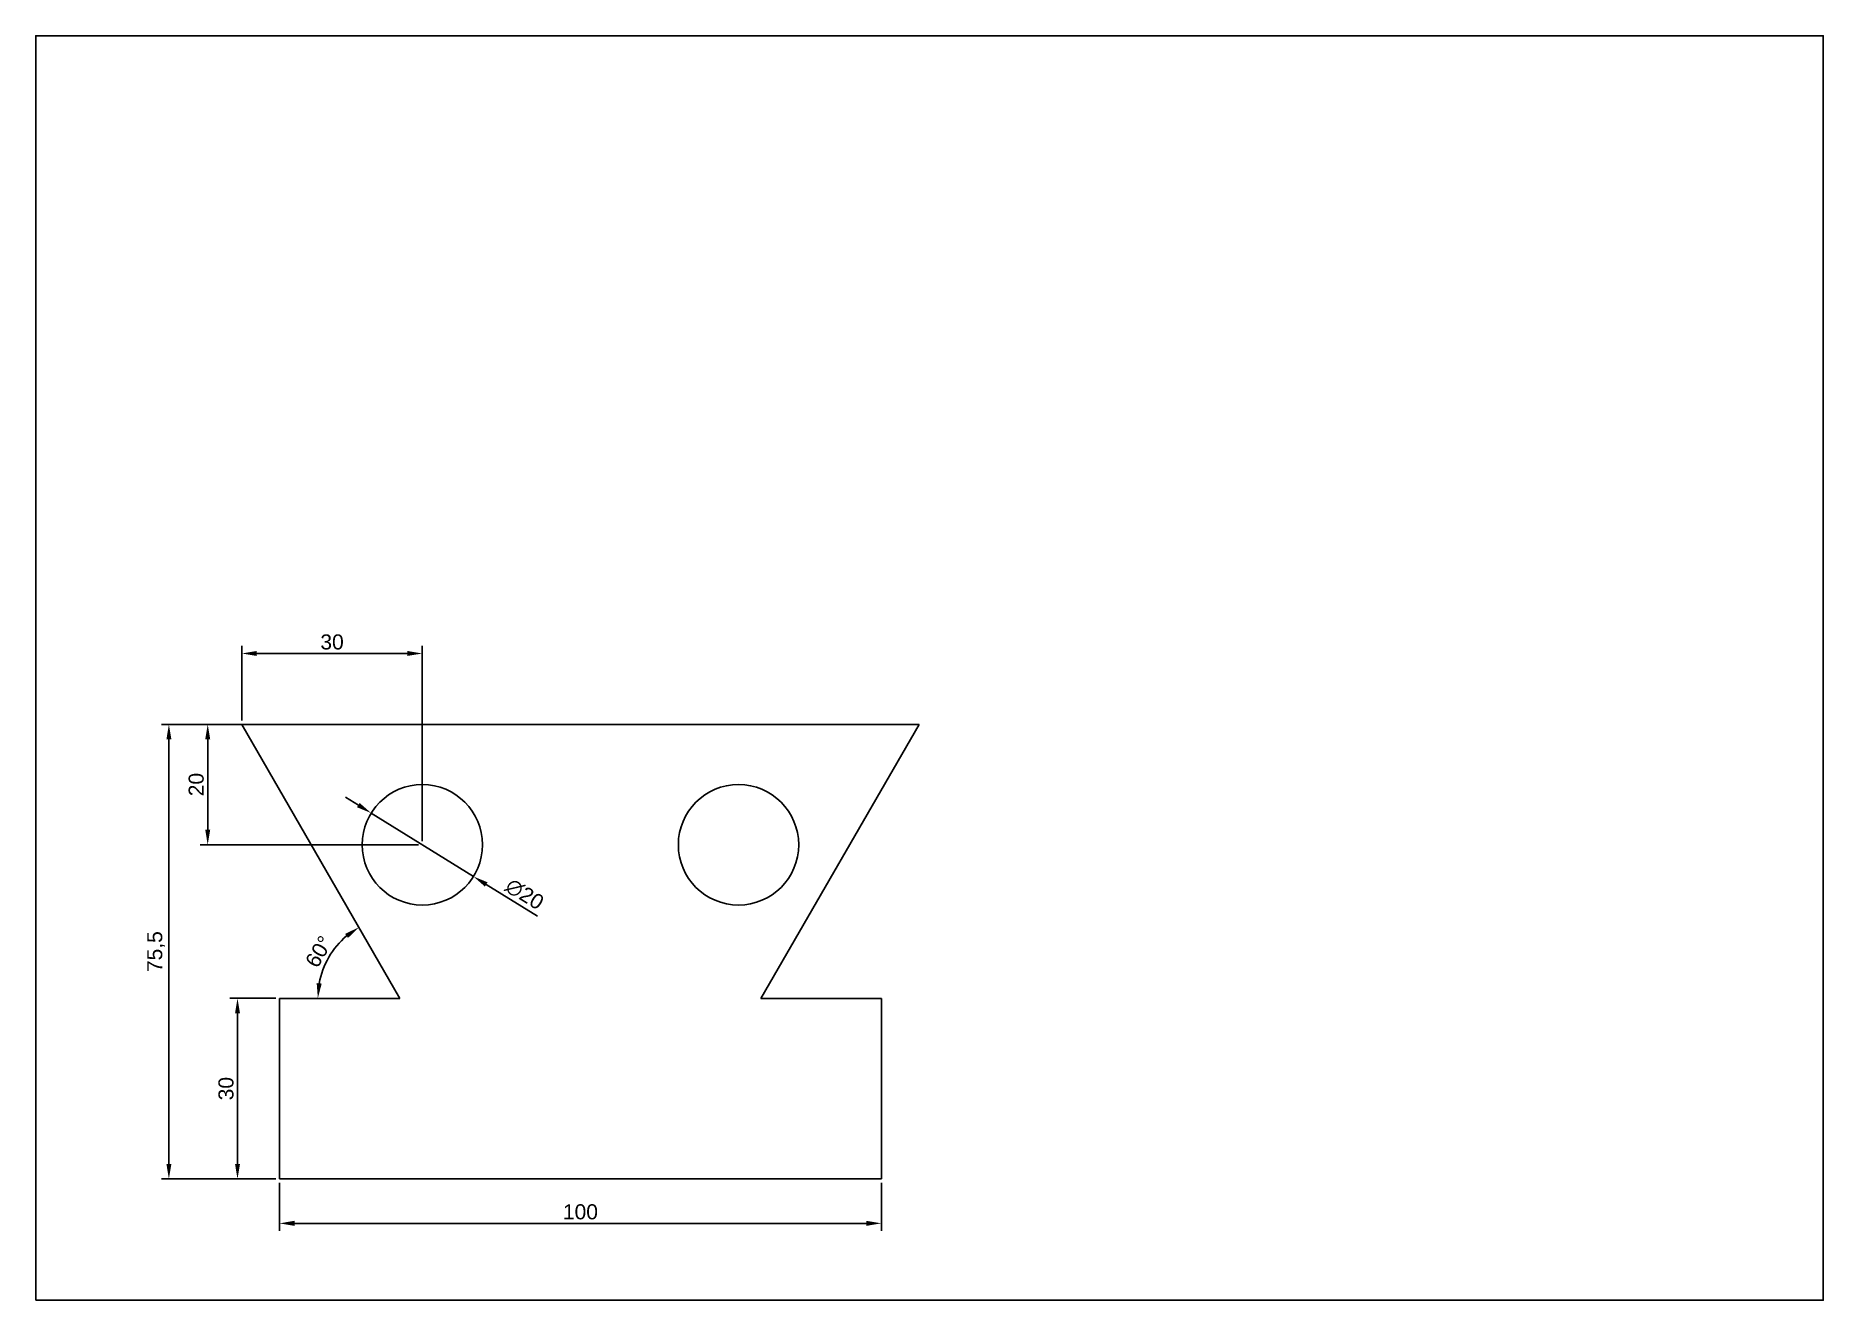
# Model space of a CAD drawing. Header units: millimetres. Extents: x 0 to 297, y 0 to 210.
import ezdxf

# ---------------------------------------------------------------- set-up
doc = ezdxf.new("R2010")
doc.units = ezdxf.units.MM
doc.styles.get("Standard").update_dxf_attribs({"font": 'arial.ttf'})
doc.dimstyles.new('ISO-25', dxfattribs={"dimtxt": 2.5, "dimasz": 2.5, "dimexe": 1.25, "dimexo": 0.625, "dimtad": 1, "dimtxsty": 'Standard', "dimcen": 2.5, "dimadec": 0, "dimazin": 0, "dimtfac": 1, "dimtmove": 0, "dimatfit": 3, "dimfxl": 1, "dimarcsym": 0})

# ---------------------------------------------------------------- blocks, each defined once
blk = doc.blocks.new('*D3')
at = {"color": 0, "lineweight": -2, "transparency": 16777216}
blk.add_arc((60.5, 50.14), 13.63, 130.5252, 169.4748, dxfattribs=at)
at = {"color": 0, "transparency": 16777216}
for points in [[(51.4, 60.84), (51.88, 60.16), (53.68, 61.94)], [(47.51, 52.59), (46.68, 52.67), (46.87, 50.14)]]:
    blk.add_solid(points, dxfattribs=at)
at = {"layer": 'Defpoints', "color": 0, "transparency": 16777216}
for p in [(34.23, 95.64), (50.06, 58.9), (40.5, 50.14), (60.5, 50.14), (60.5, 50.14)]:
    blk.add_point(p, dxfattribs=at)
at = {"color": 0, "transparency": 16777216, "insert": (47.05, 57.9), "char_height": 2.5, "attachment_point": 5, "rotation": 60}
blk.add_mtext('60°', dxfattribs=at)
blk = doc.blocks.new('*D4')
at = {"color": 0, "lineweight": -2, "transparency": 16777216}
for p, q in [((39.87, 50.14), (32.27, 50.14)), ((33.52, 47.64), (33.52, 22.64)), ((39.87, 20.14), (32.27, 20.14))]:
    blk.add_line(p, q, dxfattribs=at)
at = {"color": 0, "transparency": 16777216}
for points in [[(33.11, 47.64), (33.94, 47.64), (33.52, 50.14)], [(33.11, 22.64), (33.94, 22.64), (33.52, 20.14)]]:
    blk.add_solid(points, dxfattribs=at)
at = {"layer": 'Defpoints', "color": 0, "transparency": 16777216}
for p in [(40.5, 50.14), (33.52, 20.14), (40.5, 20.14)]:
    blk.add_point(p, dxfattribs=at)
at = {"color": 0, "transparency": 16777216, "insert": (31.62, 35.14), "char_height": 2.5, "attachment_point": 5, "rotation": 90}
blk.add_mtext('30', dxfattribs=at)
blk = doc.blocks.new('*D5')
at = {"color": 0, "lineweight": -2, "transparency": 16777216}
for p, q in [((33.6, 95.64), (20.87, 95.64)), ((22.12, 93.14), (22.12, 22.64)), ((33.6, 20.14), (20.87, 20.14))]:
    blk.add_line(p, q, dxfattribs=at)
at = {"color": 0, "transparency": 16777216}
for points in [[(21.71, 93.14), (22.54, 93.14), (22.12, 95.64)], [(21.71, 22.64), (22.54, 22.64), (22.12, 20.14)]]:
    blk.add_solid(points, dxfattribs=at)
at = {"layer": 'Defpoints', "color": 0, "transparency": 16777216}
for p in [(34.23, 95.64), (22.12, 20.14), (34.23, 20.14)]:
    blk.add_point(p, dxfattribs=at)
at = {"color": 0, "transparency": 16777216, "insert": (20, 57.89), "char_height": 2.5, "attachment_point": 5, "rotation": 90}
blk.add_mtext('75,5', dxfattribs=at)
blk = doc.blocks.new('*D6')
at = {"color": 0, "lineweight": -2, "transparency": 16777216}
for p, q in [((40.5, 19.51), (40.5, 11.52)), ((140.5, 19.51), (140.5, 11.52)), ((138, 12.77), (43, 12.77))]:
    blk.add_line(p, q, dxfattribs=at)
at = {"color": 0, "transparency": 16777216}
for points in [[(43, 13.19), (43, 12.35), (40.5, 12.77)], [(138, 13.19), (138, 12.35), (140.5, 12.77)]]:
    blk.add_solid(points, dxfattribs=at)
at = {"layer": 'Defpoints', "color": 0, "transparency": 16777216}
for p in [(40.5, 20.14), (140.5, 20.14), (40.5, 12.77)]:
    blk.add_point(p, dxfattribs=at)
at = {"color": 0, "transparency": 16777216, "insert": (90.5, 14.67), "char_height": 2.5, "attachment_point": 5}
blk.add_mtext('100', dxfattribs=at)
blk = doc.blocks.new('*D7')
at = {"color": 0, "lineweight": -2, "transparency": 16777216}
for p, q in [((53.6, 82.22), (51.48, 83.54)), ((55.73, 80.91), (72.73, 70.37)), ((83.39, 63.76), (74.85, 69.05))]:
    blk.add_line(p, q, dxfattribs=at)
at = {"color": 0, "transparency": 16777216}
for points in [[(53.82, 82.58), (53.38, 81.87), (55.73, 80.91)], [(75.07, 69.41), (74.63, 68.7), (72.73, 70.37)]]:
    blk.add_solid(points, dxfattribs=at)
at = {"layer": 'Defpoints', "color": 0, "transparency": 16777216}
for p in [(55.73, 80.91), (72.73, 70.37)]:
    blk.add_point(p, dxfattribs=at)
at = {"color": 0, "transparency": 16777216, "insert": (81.22, 67.43), "char_height": 2.5, "attachment_point": 5, "rotation": 328.2158}
blk.add_mtext('∅20', dxfattribs=at)
blk = doc.blocks.new('*D8')
at = {"color": 0, "lineweight": -2, "transparency": 16777216}
for p, q in [((63.6, 95.64), (27.32, 95.64)), ((28.57, 78.14), (28.57, 93.14)), ((63.6, 75.64), (27.32, 75.64))]:
    blk.add_line(p, q, dxfattribs=at)
at = {"color": 0, "transparency": 16777216}
for points in [[(28.16, 93.14), (28.99, 93.14), (28.57, 95.64)], [(28.16, 78.14), (28.99, 78.14), (28.57, 75.64)]]:
    blk.add_solid(points, dxfattribs=at)
at = {"layer": 'Defpoints', "color": 0, "transparency": 16777216}
for p in [(28.57, 95.64), (64.23, 95.64), (64.23, 75.64)]:
    blk.add_point(p, dxfattribs=at)
at = {"color": 0, "transparency": 16777216, "insert": (26.67, 85.64), "char_height": 2.5, "attachment_point": 5, "rotation": 90}
blk.add_mtext('20', dxfattribs=at)
blk = doc.blocks.new('*D9')
at = {"color": 0, "lineweight": -2, "transparency": 16777216}
for p, q in [((34.23, 96.26), (34.23, 108.66)), ((61.73, 107.41), (36.73, 107.41)), ((64.23, 76.26), (64.23, 108.66))]:
    blk.add_line(p, q, dxfattribs=at)
at = {"color": 0, "transparency": 16777216}
for points in [[(36.73, 107.83), (36.73, 107), (34.23, 107.41)], [(61.73, 107.83), (61.73, 107), (64.23, 107.41)]]:
    blk.add_solid(points, dxfattribs=at)
at = {"layer": 'Defpoints', "color": 0, "transparency": 16777216}
for p in [(34.23, 107.41), (34.23, 95.64), (64.23, 75.64)]:
    blk.add_point(p, dxfattribs=at)
at = {"color": 0, "transparency": 16777216, "insert": (49.23, 109.31), "char_height": 2.5, "attachment_point": 5}
blk.add_mtext('30', dxfattribs=at)

msp = doc.modelspace()

# ---------------------------------------------------------------- linework, layer by layer
for p, q in [((60.498, 50.138), (34.229, 95.638)), ((34.229, 95.638), (146.768, 95.638)), ((120.498, 50.138), (146.768, 95.638)), ((40.498, 20.138), (40.498, 50.138)), ((40.498, 50.138), (60.498, 50.138)), ((140.498, 50.138), (120.498, 50.138)), ((140.498, 20.138), (140.498, 50.138)), ((40.498, 20.138), (140.498, 20.138))]:
    msp.add_line(p, q)
msp.add_lwpolyline([(0, 0), (297, 0), (297, 210), (0, 210)], close=True)
for centre in [(64.229, 75.638), (116.768, 75.638)]:
    msp.add_circle(centre, 10)

# ---------------------------------------------------------------- dimensions: what is measured, and where the dimension line sits
for base, p1, p2, picture, middle in [((34.229, 107.412), (64.229, 75.638), (34.229, 95.638), '*D9', (49.229, 109.315)), ((40.498, 12.768), (140.498, 20.138), (40.498, 20.138), '*D6', (90.498, 14.67))]:
    dim = msp.add_linear_dim(base=base, p1=p1, p2=p2, dimstyle='ISO-25')
    dim.commit()
    dim.dimension.update_dxf_attribs({"geometry": picture, "text_midpoint": middle})
for base, p1, p2, picture, middle in [((22.124, 20.138), (34.229, 95.638), (34.229, 20.138), '*D5', (20.002, 57.888)), ((28.574, 95.638), (64.229, 75.638), (64.229, 95.638), '*D8', (26.673, 85.638)), ((33.524, 20.138), (40.498, 50.138), (40.498, 20.138), '*D4', (31.622, 35.138))]:
    dim = msp.add_linear_dim(base=base, p1=p1, p2=p2, angle=90, dimstyle='ISO-25')
    dim.commit()
    dim.dimension.update_dxf_attribs({"geometry": picture, "text_midpoint": middle})
dim = msp.add_angular_dim_2l(base=(50.058, 58.898), line1=((40.498, 50.138), (60.498, 50.138)), line2=((60.498, 50.138), (34.229, 95.638)), dimstyle='ISO-25')
dim.commit()
dim.dimension.update_dxf_attribs({"geometry": '*D3', "text_midpoint": (47.049, 57.903)})
dim = msp.add_diameter_dim_2p(p1=(55.728, 80.905), p2=(72.729, 70.371), dimstyle='ISO-25')
dim.commit()
dim.dimension.update_dxf_attribs({"geometry": '*D7', "text_midpoint": (80.185, 65.751), "dimtype": 163})

doc.saveas('drawing.dxf')
